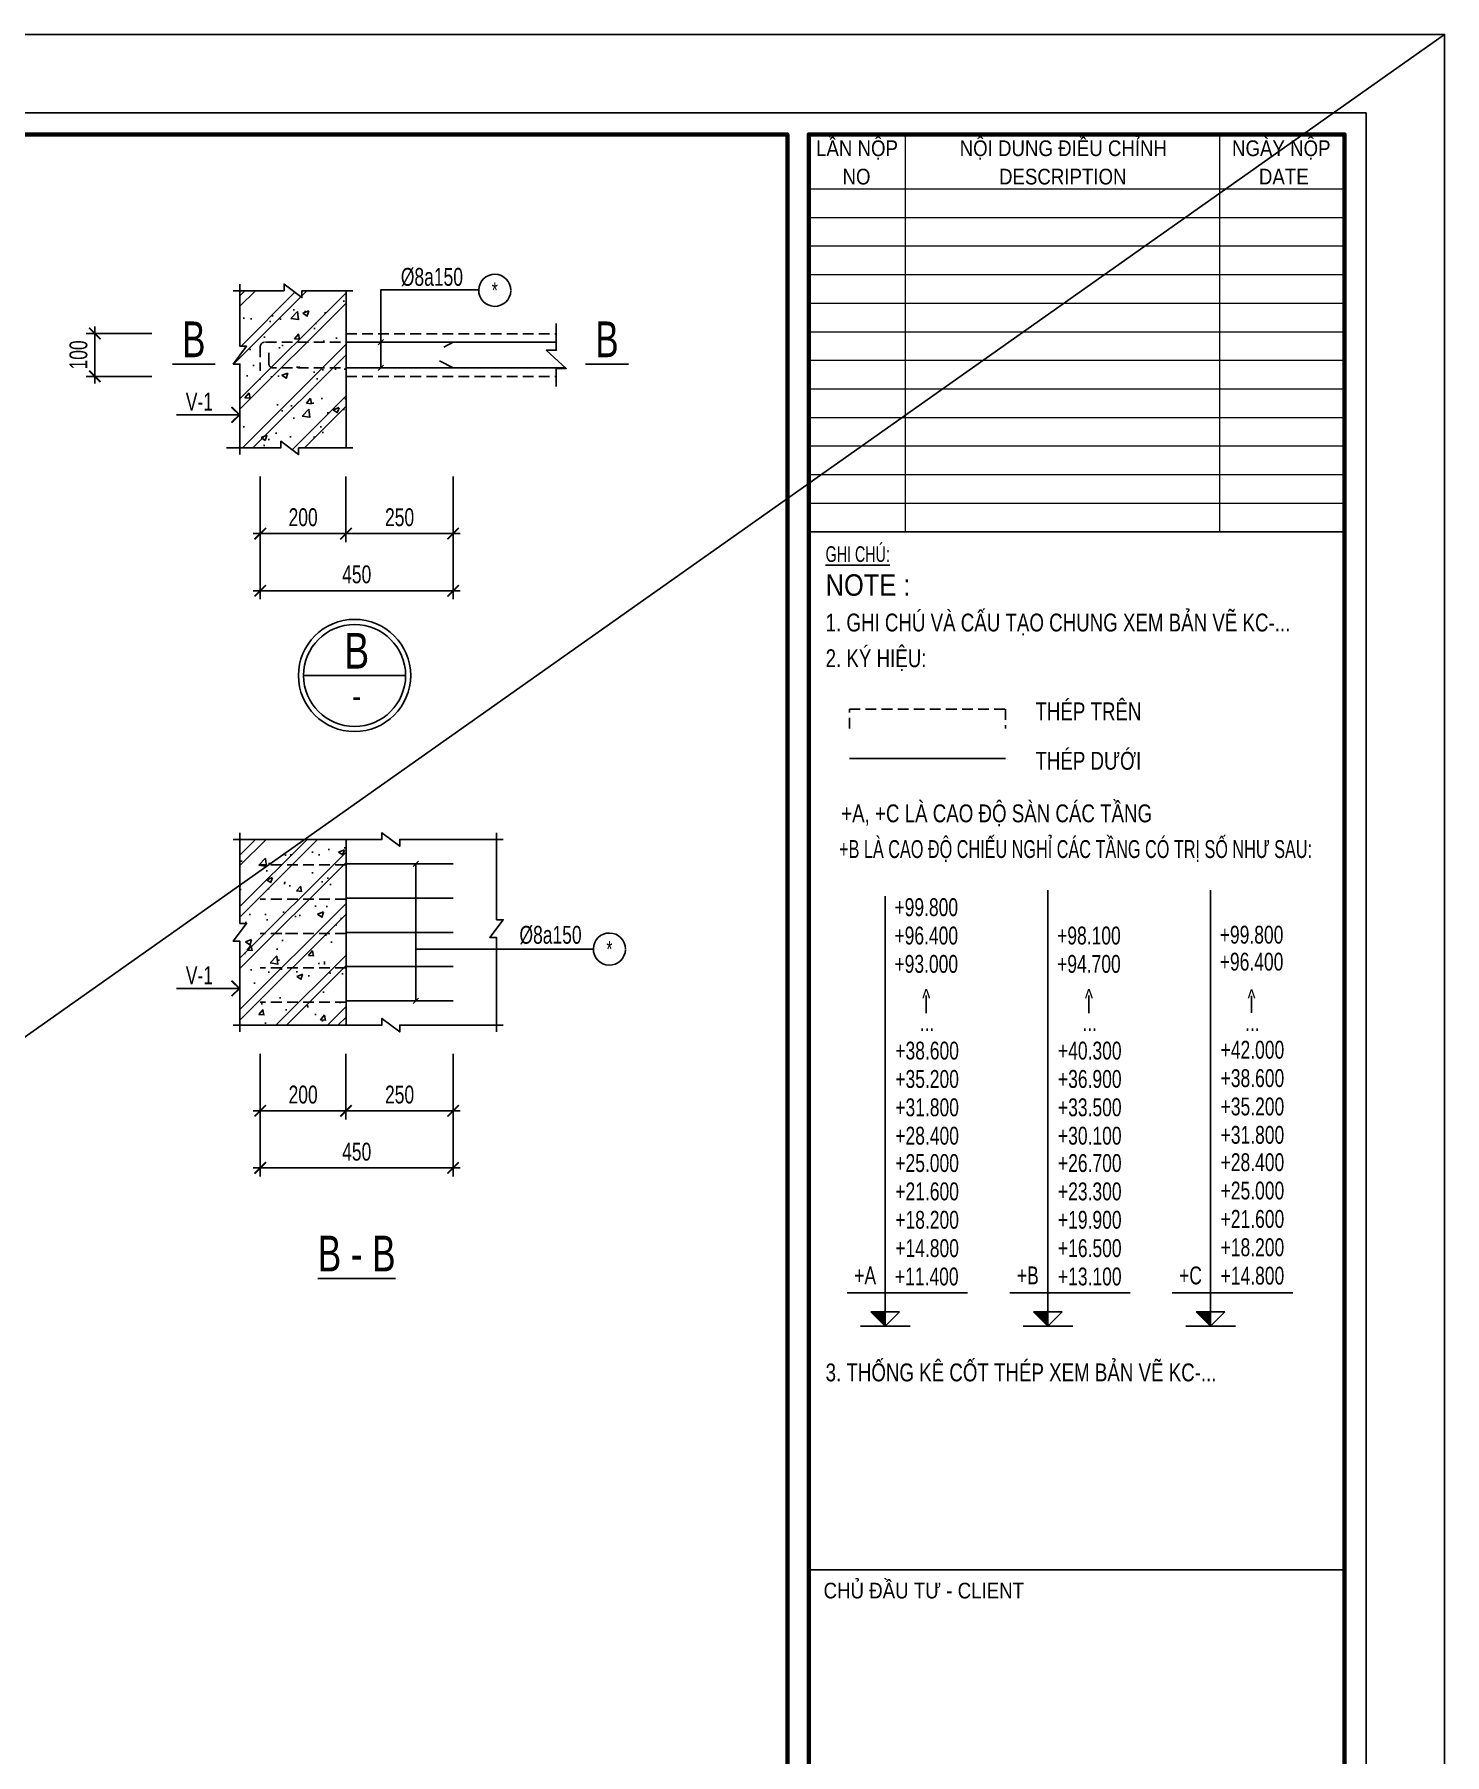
# Model space of a CAD drawing. Header units: millimetres. Extents: x -77370 to 109412, y -14880 to 214694.
# Drawn here: x 32180 to 42050, y 123934 to 135977 of the extents above; entities that cross this region are included whole.
import ezdxf
from ezdxf.enums import TextEntityAlignment as Align

# ---------------------------------------------------------------- set-up
doc = ezdxf.new("R2010")
doc.units = ezdxf.units.MM
doc.header["$LTSCALE"] = 300
doc.header["$MEASUREMENT"] = 0
doc.header["$PDMODE"] = 66
doc.linetypes.add('DASHED2', pattern=[0.375, 0.25, -0.125])
doc.linetypes.add('HIDDEN', pattern=[0.375, 0.25, -0.125])
doc.layers.get('0').update_dxf_attribs({"linetype": 'CONTINUOUS'})
doc.layers.get('DEFPOINTS').update_dxf_attribs({"linetype": 'CONTINUOUS'})
for name, color, linetype in [('CDC -TEXT KHUNG', 7, 'CONTINUOUS'), ('CDC-KHUNGTEN', 7, 'CONTINUOUS'), ('CDC.02.DIM', 1, 'CONTINUOUS'), ('CDC.03.BORDER', 3, 'CONTINUOUS'), ('CDC.05.STEEL', 4, 'CONTINUOUS'), ('CDC.06.TEXT', 2, 'CONTINUOUS'), ('CDC.10.HATCH', 251, 'CONTINUOUS'), ('CDC.11.NOTE', 8, 'CONTINUOUS'), ('CDC.14.STEELNUM', 2, 'CONTINUOUS'), ('KCS_STEEL_BOTTOM', 4, 'CONTINUOUS'), ('KCS_STEEL_TOP', 4, 'HIDDEN')]:
    doc.layers.add(name, color=color, linetype=linetype)
doc.layers.add('KCS_Plotter', color=11, linetype='CONTINUOUS', plot=False)
doc.styles.add('ARIAL', font='arial.ttf', dxfattribs={"width": 0.65})
doc.styles.add('Arial_4', font='arial.ttf', dxfattribs={"width": 0.75, "height": 3})
doc.styles.add('KCS_SMTEXT', font='arial.ttf', dxfattribs={"width": 0.7})
doc.styles.add('KT CDC', font='arial.ttf', dxfattribs={"width": 0.85, "height": 200})
doc.styles.add('SMTEXT', font='arial.ttf', dxfattribs={"width": 0.7})
doc.dimstyles.new('DIM CHI TIET', dxfattribs={"dimscale": 2, "dimtxt": 62.5, "dimasz": 40, "dimexe": 30, "dimexo": 0, "dimgap": 25, "dimtad": 1, "dimdec": 0, "dimlfac": 0.333333, "dimzin": 13, "dimdsep": 46, "dimtxsty": 'KCS_SMTEXT', "dimblk": 'ARCHTICK', "dimcen": 0, "dimdle": 25, "dimclrd": 1, "dimclre": 1, "dimclrt": 2, "dimadec": 0, "dimazin": 0, "dimtfac": 1, "dimtdec": 0, "dimtix": 1, "dimtmove": 2, "dimatfit": 3, "dimfxl": 1, "dimtolj": 1, "dimtzin": 13, "dimarcsym": 0})

# ---------------------------------------------------------------- blocks, each defined once
blk = doc.blocks.new('_ArchTick')
at = {"color": 0, "linetype": 'ByBlock', "const_width": 0.15}
blk.add_lwpolyline([(-0.5, -0.5), (0.5, 0.5)], dxfattribs=at)
blk = doc.blocks.new('*D443')
at = {"layer": 'CDC.02.DIM', "color": 1, "lineweight": -2, "transparency": 16777216}
for p, q in [((34361, 132882), (34361, 132422)), ((35111, 132882), (35111, 132422)), ((34311, 132482), (35161, 132482))]:
    blk.add_line(p, q, dxfattribs=at)
at = {"layer": 'DEFPOINTS', "color": 0, "transparency": 16777216}
for p in [(34361, 132882), (35111, 132882), (35111, 132482)]:
    blk.add_point(p, dxfattribs=at)
at = {"layer": 'CDC.02.DIM', "color": 1, "lineweight": -2, "transparency": 16777216, "xscale": 80, "yscale": 80, "zscale": 80, "rotation": 180}
blk.add_blockref('_ArchTick', (34361, 132482), dxfattribs=at)
at = {"layer": 'CDC.02.DIM', "color": 1, "lineweight": -2, "transparency": 16777216, "xscale": 80, "yscale": 80, "zscale": 80}
blk.add_blockref('_ArchTick', (35111, 132482), dxfattribs=at)
at = {"layer": 'CDC.02.DIM', "color": 2, "lineweight": -2, "transparency": 16777216, "insert": (34736, 132596), "char_height": 125, "attachment_point": 5, "style": 'KCS_SMTEXT'}
blk.add_mtext('\\A1;250', dxfattribs=at)
blk = doc.blocks.new('*D444')
at = {"layer": 'CDC.02.DIM', "color": 1, "lineweight": -2, "transparency": 16777216}
for p, q in [((32603, 133933), (32603, 133533)), ((33003, 133883), (32543, 133883)), ((33003, 133583), (32543, 133583))]:
    blk.add_line(p, q, dxfattribs=at)
at = {"layer": 'DEFPOINTS', "color": 0, "transparency": 16777216}
for p in [(33003, 133883), (32603, 133583), (33003, 133583)]:
    blk.add_point(p, dxfattribs=at)
at = {"layer": 'CDC.02.DIM', "color": 1, "lineweight": -2, "transparency": 16777216, "xscale": 80, "yscale": 80, "zscale": 80}
for p, rotation in [((32603, 133883), 90), ((32603, 133583), 270)]:
    blk.add_blockref('_ArchTick', p, dxfattribs=dict(at, rotation=rotation))
at = {"layer": 'CDC.02.DIM', "color": 2, "lineweight": -2, "transparency": 16777216, "insert": (32489, 133733), "char_height": 125, "attachment_point": 5, "rotation": 90, "style": 'KCS_SMTEXT'}
blk.add_mtext('\\A1;100', dxfattribs=at)
blk = doc.blocks.new('*D445')
at = {"layer": 'CDC.02.DIM', "color": 1, "lineweight": -2, "transparency": 16777216}
for p, q in [((33761, 132882), (33761, 132022)), ((35111, 132882), (35111, 132022)), ((35161, 132082), (33711, 132082))]:
    blk.add_line(p, q, dxfattribs=at)
at = {"layer": 'DEFPOINTS', "color": 0, "transparency": 16777216}
for p in [(33761, 132882), (35111, 132882), (33761, 132082)]:
    blk.add_point(p, dxfattribs=at)
at = {"layer": 'CDC.02.DIM', "color": 1, "lineweight": -2, "transparency": 16777216, "xscale": 80, "yscale": 80, "zscale": 80, "rotation": 180}
blk.add_blockref('_ArchTick', (33761, 132082), dxfattribs=at)
at = {"layer": 'CDC.02.DIM', "color": 1, "lineweight": -2, "transparency": 16777216, "xscale": 80, "yscale": 80, "zscale": 80}
blk.add_blockref('_ArchTick', (35111, 132082), dxfattribs=at)
at = {"layer": 'CDC.02.DIM', "color": 2, "lineweight": -2, "transparency": 16777216, "insert": (34436, 132196), "char_height": 125, "attachment_point": 5, "style": 'KCS_SMTEXT'}
blk.add_mtext('\\A1;450', dxfattribs=at)
blk = doc.blocks.new('*D446')
at = {"layer": 'CDC.02.DIM', "color": 1, "lineweight": -2, "transparency": 16777216}
for p, q in [((33761, 132882), (33761, 132422)), ((34361, 132882), (34361, 132422)), ((34411, 132482), (33711, 132482))]:
    blk.add_line(p, q, dxfattribs=at)
at = {"layer": 'DEFPOINTS', "color": 0, "transparency": 16777216}
for p in [(33761, 132882), (34361, 132882), (33761, 132482)]:
    blk.add_point(p, dxfattribs=at)
at = {"layer": 'CDC.02.DIM', "color": 1, "lineweight": -2, "transparency": 16777216, "xscale": 80, "yscale": 80, "zscale": 80, "rotation": 180}
blk.add_blockref('_ArchTick', (33761, 132482), dxfattribs=at)
at = {"layer": 'CDC.02.DIM', "color": 1, "lineweight": -2, "transparency": 16777216, "xscale": 80, "yscale": 80, "zscale": 80}
blk.add_blockref('_ArchTick', (34361, 132482), dxfattribs=at)
at = {"layer": 'CDC.02.DIM', "color": 2, "lineweight": -2, "transparency": 16777216, "insert": (34061, 132596), "char_height": 125, "attachment_point": 5, "style": 'KCS_SMTEXT'}
blk.add_mtext('\\A1;200', dxfattribs=at)
blk = doc.blocks.new('*D447')
at = {"layer": 'CDC.02.DIM', "color": 1, "lineweight": -2, "transparency": 16777216}
for p, q in [((34361, 128841), (34361, 128381)), ((35111, 128841), (35111, 128381)), ((34311, 128441), (35161, 128441))]:
    blk.add_line(p, q, dxfattribs=at)
at = {"layer": 'DEFPOINTS', "color": 0, "transparency": 16777216}
for p in [(34361, 128841), (35111, 128841), (35111, 128441)]:
    blk.add_point(p, dxfattribs=at)
at = {"layer": 'CDC.02.DIM', "color": 1, "lineweight": -2, "transparency": 16777216, "xscale": 80, "yscale": 80, "zscale": 80, "rotation": 180}
blk.add_blockref('_ArchTick', (34361, 128441), dxfattribs=at)
at = {"layer": 'CDC.02.DIM', "color": 1, "lineweight": -2, "transparency": 16777216, "xscale": 80, "yscale": 80, "zscale": 80}
blk.add_blockref('_ArchTick', (35111, 128441), dxfattribs=at)
at = {"layer": 'CDC.02.DIM', "color": 2, "lineweight": -2, "transparency": 16777216, "insert": (34736, 128554), "char_height": 125, "attachment_point": 5, "style": 'KCS_SMTEXT'}
blk.add_mtext('\\A1;250', dxfattribs=at)
blk = doc.blocks.new('*D448')
at = {"layer": 'CDC.02.DIM', "color": 1, "lineweight": -2, "transparency": 16777216}
for p, q in [((33761, 128841), (33761, 127981)), ((35111, 128841), (35111, 127981)), ((35161, 128041), (33711, 128041))]:
    blk.add_line(p, q, dxfattribs=at)
at = {"layer": 'DEFPOINTS', "color": 0, "transparency": 16777216}
for p in [(33761, 128841), (35111, 128841), (33761, 128041)]:
    blk.add_point(p, dxfattribs=at)
at = {"layer": 'CDC.02.DIM', "color": 1, "lineweight": -2, "transparency": 16777216, "xscale": 80, "yscale": 80, "zscale": 80, "rotation": 180}
blk.add_blockref('_ArchTick', (33761, 128041), dxfattribs=at)
at = {"layer": 'CDC.02.DIM', "color": 1, "lineweight": -2, "transparency": 16777216, "xscale": 80, "yscale": 80, "zscale": 80}
blk.add_blockref('_ArchTick', (35111, 128041), dxfattribs=at)
at = {"layer": 'CDC.02.DIM', "color": 2, "lineweight": -2, "transparency": 16777216, "insert": (34436, 128154), "char_height": 125, "attachment_point": 5, "style": 'KCS_SMTEXT'}
blk.add_mtext('\\A1;450', dxfattribs=at)
blk = doc.blocks.new('*D449')
at = {"layer": 'CDC.02.DIM', "color": 1, "lineweight": -2, "transparency": 16777216}
for p, q in [((33761, 128841), (33761, 128381)), ((34361, 128841), (34361, 128381)), ((34411, 128441), (33711, 128441))]:
    blk.add_line(p, q, dxfattribs=at)
at = {"layer": 'DEFPOINTS', "color": 0, "transparency": 16777216}
for p in [(33761, 128841), (34361, 128841), (33761, 128441)]:
    blk.add_point(p, dxfattribs=at)
at = {"layer": 'CDC.02.DIM', "color": 1, "lineweight": -2, "transparency": 16777216, "xscale": 80, "yscale": 80, "zscale": 80, "rotation": 180}
blk.add_blockref('_ArchTick', (33761, 128441), dxfattribs=at)
at = {"layer": 'CDC.02.DIM', "color": 1, "lineweight": -2, "transparency": 16777216, "xscale": 80, "yscale": 80, "zscale": 80}
blk.add_blockref('_ArchTick', (34361, 128441), dxfattribs=at)
at = {"layer": 'CDC.02.DIM', "color": 2, "lineweight": -2, "transparency": 16777216, "insert": (34061, 128554), "char_height": 125, "attachment_point": 5, "style": 'KCS_SMTEXT'}
blk.add_mtext('\\A1;200', dxfattribs=at)
blk = doc.blocks.new('CDTA1')
at = {"layer": 'CDC-KHUNGTEN', "color": 6, "lineweight": 25}
blk.add_line((0, 90), (-75, 90), dxfattribs=at)
at = {"layer": 'CDC-KHUNGTEN', "color": 6, "style": 'KT CDC', "width": 0.85}
blk.add_text('CHỦ ĐẦU TƯ - CLIENT', height=2.2, dxfattribs=at).set_placement((-72.93, 86))
blk = doc.blocks.new('Khung tên chuẩn')
at = {"layer": 'CDC-KHUNGTEN', "color": 8, "lineweight": 9}
for p, q in [((76550, 58000), (76550, 52433)), ((80950, 58000), (80950, 52433)), ((82700, 57233), (75200, 57233)), ((82700, 56833), (75200, 56833)), ((82700, 56433), (75200, 56433)), ((82700, 56033), (75200, 56033)), ((82700, 55633), (75200, 55633)), ((82700, 55233), (75200, 55233)), ((82700, 54833), (75200, 54833)), ((82700, 54433), (75200, 54433)), ((82700, 54033), (75200, 54033)), ((82700, 53633), (75200, 53633)), ((82700, 53233), (75200, 53233)), ((82700, 52833), (75200, 52833))]:
    blk.add_line(p, q, dxfattribs=at)
at = {"layer": 'CDC-KHUNGTEN', "color": 6, "lineweight": 25}
blk.add_line((82700, 52433), (75200, 52433), dxfattribs=at)
at = {"layer": 'CDC-KHUNGTEN', "color": 8}
blk.add_lwpolyline([(75096, 1100), (83000, 1100), (83000, 58300), (3000, 58300), (3000, 1100), (75096, 1100)], dxfattribs=at)
at = {"layer": 'CDC-KHUNGTEN', "color": 255, "lineweight": 60}
blk.add_lwpolyline([(74900, 1400), (74900, 58000), (3300, 58000), (3300, 1400), (74900, 1400)], close=True, dxfattribs=at)
blk.add_lwpolyline([(75200, 1400), (82700, 1400), (82700, 58000), (75200, 58000), (75200, 1400)], dxfattribs=at)
at = {"layer": 'DEFPOINTS', "color": 1, "ltscale": 0.2}
blk.add_lwpolyline([(0, 0), (0, 59400), (84100, 59400), (84100, 0), (0, 0)], close=True, dxfattribs=at)
at = {"layer": 'CDC-KHUNGTEN', "xscale": 100, "yscale": 100, "zscale": 100}
blk.add_blockref('CDTA1', (82700, 28900), dxfattribs=at)
at = {"layer": 'CDC -TEXT KHUNG', "color": 7, "style": 'KT CDC', "width": 0.85}
for s, p in [('NO', (75672, 57299)), ('DESCRIPTION', (77863, 57299)), ('DATE', (81501, 57299))]:
    blk.add_text(s, height=220, dxfattribs=at).set_placement(p)
at = {"layer": 'CDC -TEXT KHUNG', "char_height": 220, "attachment_point": 2, "line_spacing_factor": 0.941778, "style": 'KT CDC'}
for s, insert, width in [('LẦN NỘP', (75875, 57916), 1464.22), ('NỘI DUNG ĐIỀU CHỈNH', (78763, 57916), 3699.71), ('NGÀY NỘP', (81814, 57916), 1755.59)]:
    blk.add_mtext(s, dxfattribs=dict(at, insert=insert, width=width))
at = {"layer": 'CDC-KHUNGTEN', "color": 7, "style": 'Arial_4', "width": 0.85}
blk.add_text('NOTE :', height=300, dxfattribs=at).set_placement((75436, 51540))
at = {"layer": 'CDC-KHUNGTEN', "color": 6, "insert": (75436, 52233), "char_height": 220, "width": 1881.96, "attachment_point": 1, "style": 'ARIAL'}
blk.add_mtext('{\\LGHI CHÚ:}', dxfattribs=at)

msp = doc.modelspace()

# ---------------------------------------------------------------- hatches: boundary and pattern name
at = {"layer": 'CDC.10.HATCH'}
h = msp.add_hatch(dxfattribs=at)
h.set_pattern_fill('CHAU-01', color=256, scale=60, style=0, pattern_type=2)
h.set_pattern_definition([(50, (-2529735.17, 843026.42), (430.35611, -37.65128), [45, -495]), (355, (-2529735.17, 843026.4), (-83.2508, 451.31528), [36, -396]), (100.4514, (-2529699.3, 843023.3), (347.10563, 413.663725), [38.244114, -420.68527]), (46.1842, (-2529735.17, 843146.4), (640.34463, -99.31141), [67.5, -742.5]), (96.6356, (-2529681.8, 843138.15), (560.79762, 584.47072), [57.36617, -631.0278]), (351.1842, (-2529735.2, 843146.4), (560.79717, 584.47116), [54, -594]), (21, (-2529675.17, 843116.42), (358.14423, -241.571334), [45, -495]), (326, (-2529675.17, 843116.4), (145.9892, 435.09003), [36, -396]), (71.4514, (-2529645.32, 843096.3), (504.13358, 193.5183), [38.244114, -420.68527]), (37.5, (-2529735.17, 843026.42), (7.295913, 199.736312), [0, -391.2, 0, -402, 0, -397.5]), (7.5, (-2529735.17, 843026.42), (157.841722, 236.647027), [0, -229.2, 0, -382.2, 0, -151.5]), (327.5, (-2529868.97, 843026.42), (320.293462, -13.532923), [0, -150, 0, -468, 0, -621]), (317.5, (-2529928.97, 843026.42), (349.911702, 60.06299), [0, -195, 0, -310.8, 0, -441]), (45, (-2529735.17, 843026.42), (-180.31223, 180.31223), []), (45, (-2529735.17, 843099.92), (-180.31223, 180.31223), [])])
h.paths.add_polyline_path([(33927.2, 134181.8), (33618.4, 134181.8), (33618.4, 133794.3), (33665.2, 133794.3), (33571.5, 133669.3), (33618.4, 133669.3), (33618.4, 133082.4), (33903.8, 133082.4), (33903.8, 133129.2), (34028.8, 133035.5), (34028.8, 133082.4), (34361.1, 133082.4), (34361.1, 134181.8), (34052.2, 134181.8), (34052.2, 134134.9), (33927.2, 134228.7)])
h = msp.add_hatch(dxfattribs=at)
h.set_pattern_fill('CHAU-01', color=256, scale=60, style=0, pattern_type=2)
h.set_pattern_definition([(50, (-2533080.66, 839010.46), (430.35611, -37.65128), [45, -495]), (355, (-2533080.66, 839010.46), (-83.2508, 451.31528), [36, -396]), (100.4514, (-2533044.8, 839007.32), (347.10563, 413.663725), [38.244114, -420.68527]), (46.1842, (-2533080.66, 839130.46), (640.34463, -99.31141), [67.5, -742.5]), (96.6356, (-2533027.3, 839122.2), (560.79762, 584.47072), [57.36617, -631.0278]), (351.1842, (-2533080.66, 839130.46), (560.79717, 584.47116), [54, -594]), (21, (-2533020.66, 839100.46), (358.14423, -241.571334), [45, -495]), (326, (-2533020.66, 839100.46), (145.9892, 435.09003), [36, -396]), (71.4514, (-2532990.8, 839080.33), (504.13358, 193.5183), [38.244114, -420.68527]), (37.5, (-2533080.66, 839010.46), (7.295913, 199.736312), [0, -391.2, 0, -402, 0, -397.5]), (7.5, (-2533080.66, 839010.46), (157.841722, 236.647027), [0, -229.2, 0, -382.2, 0, -151.5]), (327.5, (-2533214.46, 839010.46), (320.293462, -13.532923), [0, -150, 0, -468, 0, -621]), (317.5, (-2533274.46, 839010.46), (349.911702, 60.06299), [0, -195, 0, -310.8, 0, -441]), (45, (-2533080.66, 839010.46), (-180.31223, 180.31223), []), (45, (-2533080.66, 839083.96), (-180.31223, 180.31223), [])])
h.paths.add_polyline_path([(34361.1, 130340.6), (33618.4, 130340.6), (33618.4, 129753.1), (33665.2, 129753.1), (33571.5, 129628.1), (33618.4, 129628.1), (33618.4, 129040.6), (34361.1, 129040.6)])

# ---------------------------------------------------------------- linework, layer by layer
at = {"layer": 'CDC.02.DIM', "linetype": 'ByBlock'}
for p, q in [((39273.7, 126932.8), (39273.7, 129984.7)), ((40412.1, 126932.8), (40412.1, 129984.7)), ((38135.3, 126932.8), (38135.3, 129944)), ((38710.1, 127166.4), (37867.7, 127166.4)), ((39848.5, 127166.4), (39006.1, 127166.4)), ((40986.9, 127166.4), (40144.5, 127166.4)), ((38135.3, 126932.8), (38034.6, 127033.5)), ((38236, 127033.5), (38034.6, 127033.5)), ((38135.3, 126932.8), (38236, 127033.5)), ((39374.4, 127033.5), (39173, 127033.5)), ((39273.7, 126932.8), (39173, 127033.5)), ((39273.7, 126932.8), (39374.4, 127033.5)), ((40412.1, 126932.8), (40311.4, 127033.5)), ((40512.9, 127033.5), (40311.4, 127033.5)), ((40412.1, 126932.8), (40512.9, 127033.5)), ((38308.6, 126932.8), (37962, 126932.8)), ((39447.1, 126932.8), (39100.4, 126932.8)), ((40585.5, 126932.8), (40238.8, 126932.8))]:
    msp.add_line(p, q, dxfattribs=at)
at = {"layer": 'CDC.02.DIM'}
for points in [[(38034.6, 127033.5), (38135.3, 126932.8), (38135.3, 127033.5)], [(39173, 127033.5), (39273.7, 126932.8), (39273.7, 127033.5)], [(40311.4, 127033.5), (40412.1, 126932.8), (40412.1, 127033.5)]]:
    msp.add_solid(points, dxfattribs=at)
at = {"layer": 'CDC.03.BORDER', "ltscale": 6}
msp.add_line((34361.1, 134181.8), (34361.1, 133082.4), dxfattribs=at)
at = {"layer": 'CDC.03.BORDER', "linetype": 'DASHED2'}
for p, q in [((34361.1, 133881.8), (35832.8, 133881.8)), ((34361.1, 133581.8), (35832.8, 133581.8))]:
    msp.add_line(p, q, dxfattribs=at)
at = {"layer": 'CDC.03.BORDER'}
msp.add_line((34361.1, 129040.6), (34361.1, 130340.6), dxfattribs=at)
at = {"layer": 'CDC.03.BORDER', "color": 1, "lineweight": -2}
msp.add_lwpolyline([(35832.8, 133952.1), (35832.8, 133765.5), (35762.5, 133765.5), (35903.1, 133638), (35832.8, 133638), (35832.8, 133511.5)], dxfattribs=at)
at = {"layer": 'CDC.05.STEEL', "color": 4}
for p, q in [((35832.8, 133821.8), (34361.1, 133821.8)), ((35899, 133641.8), (34361.1, 133641.8))]:
    msp.add_line(p, q, dxfattribs=at)
at = {"layer": 'CDC.05.STEEL', "color": 4, "linetype": 'DASHED2'}
for p, q in [((34361, 130162.3), (33761.1, 130162.2)), ((34361, 129922.1), (33761.1, 129922.1)), ((34361.1, 129682.2), (33761.1, 129682.1)), ((34361.1, 129442.2), (33761.1, 129442.1)), ((34361.1, 129202.2), (33761.1, 129202.1))]:
    msp.add_line(p, q, dxfattribs=at)
at = {"layer": 'CDC.05.STEEL'}
for p, q in [((34361, 130170.6), (35111.4, 130170.6)), ((34361, 129930.4), (35111.5, 129930.4)), ((34361.1, 129690.4), (35111.5, 129690.4)), ((34361.1, 129450.5), (35111.5, 129450.5)), ((34361.1, 129210.5), (35111.5, 129210.5))]:
    msp.add_line(p, q, dxfattribs=at)
at = {"layer": 'CDC.05.STEEL', "color": 4, "linetype": 'DASHED2'}
for points in [[(34361.1, 133821.8), (35111.1, 133821.8), (33791.1, 133821.8, 0.4142136), (33761.1, 133791.8), (33761.1, 133621.8)], [(35111.1, 133641.8), (33851.1, 133641.8, -0.4142136), (33821.1, 133671.8), (33821.1, 133781.8)]]:
    msp.add_lwpolyline(points, format="xyb", dxfattribs=at)
msp.add_lwpolyline([(35111.1, 133821.8), (35015.4, 133771)], dxfattribs=at)
at = {"layer": 'CDC.05.STEEL', "color": 4}
msp.add_lwpolyline([(34361.1, 133641.8), (35111.1, 133641.8), (35015.4, 133692.5)], dxfattribs=at)
at = {"layer": 'CDC.06.TEXT'}
msp.add_line((34063.9, 131488.9), (34778.2, 131488.9), dxfattribs=at)
at = {"layer": 'CDC.06.TEXT', "color": 1}
msp.add_circle((34421.1, 131488.9), 392.9, dxfattribs=at)
at = {"layer": 'CDC.06.TEXT', "color": 4}
msp.add_circle((34421.1, 131488.9), 357.1, dxfattribs=at)
at = {"layer": 'CDC.11.NOTE', "color": 3}
for p, q in [((34622.7, 133840.2), (34585.6, 133803.1)), ((34622.7, 133660.2), (34585.6, 133623.1))]:
    msp.add_line(p, q, dxfattribs=at)
at = {"layer": 'CDC.11.NOTE'}
for p, q in [((34831.9, 130152.1), (34869, 130189.3)), ((34850.4, 130170.7), (34850.1, 129210.5)), ((34831.8, 129192.2), (34868.9, 129229.3))]:
    msp.add_line(p, q, dxfattribs=at)
at = {"layer": 'CDC.11.NOTE', "elevation": 0}
for points in [[(33618.4, 133035.5), (33618.4, 133669.3), (33571.5, 133669.3), (33665.2, 133794.3), (33618.4, 133794.3), (33618.4, 134228.7)], [(33571.5, 134181.8), (33927.2, 134181.8), (33927.2, 134228.7), (34052.2, 134134.9), (34052.2, 134181.8), (34407.9, 134181.8)], [(33618.4, 133313.8), (33565.3, 133366.9), (33561.8, 133363.3), (33613.4, 133313.8), (33561.8, 133264.3), (33565.3, 133260.8), (33618.4, 133313.8), (33174.1, 133313.8)], [(33571.5, 130340.6), (34612.5, 130340.6), (34612.5, 130387.5), (34737.5, 130293.7), (34737.5, 130340.6), (35461.6, 130340.6)], [(33618.4, 128993.7), (33618.4, 129628.1), (33571.5, 129628.1), (33665.2, 129753.1), (33618.4, 129753.1), (33618.4, 130387.5)], [(35414.7, 130387.5), (35414.7, 129778.3), (35461.6, 129778.3), (35367.9, 129653.3), (35414.7, 129653.3), (35414.7, 128993.7)], [(34850.2, 129573.3), (36092.1, 129573.3)], [(33618.4, 129297.9), (33565.3, 129350.9), (33561.8, 129347.4), (33613.4, 129297.9), (33561.8, 129248.4), (33565.3, 129244.9), (33618.4, 129297.9), (33174.1, 129297.9)], [(33571.5, 129040.6), (34612.5, 129040.6), (34612.5, 129087.5), (34737.5, 128993.7), (34737.5, 129040.6), (35461.6, 129040.6)]]:
    msp.add_lwpolyline(points, dxfattribs=at)
at = {"layer": 'CDC.11.NOTE'}
for points in [[(35289.6, 134187.6), (34604.3, 134187.6), (34604.3, 133641.8)], [(33524.6, 133082.4), (33903.8, 133082.4), (33903.8, 133129.2), (34028.8, 133035.5), (34028.8, 133082.4), (34407.9, 133082.4)]]:
    msp.add_lwpolyline(points, dxfattribs=at)
at = {"layer": 'CDC.14.STEELNUM', "color": 8}
for centre in [(35402.1, 134185.4), (36204.6, 129573.3)]:
    msp.add_arc(centre, 112.5, 0, 357.70756, dxfattribs=at)
at = {"layer": 'KCS_Plotter'}
msp.add_line((0, 106277), (42050, 135977), dxfattribs=at)
at = {"layer": 'KCS_STEEL_BOTTOM', "color": 4}
msp.add_lwpolyline([(37885.1, 130907.1), (38977.4, 130907.1)], dxfattribs=at)
at = {"layer": 'KCS_STEEL_TOP', "color": 4}
msp.add_lwpolyline([(37885.1, 131117.1), (37885.1, 131252.6), (38977.4, 131252.6), (38977.4, 131117.1)], dxfattribs=at)

# ---------------------------------------------------------------- block references
at = {"xscale": 0.5000000002619345, "yscale": 0.5000000002619345, "zscale": 0.5000000002619345}
msp.add_blockref('Khung tên chuẩn', (0, 106277), dxfattribs=at)

# ---------------------------------------------------------------- texts
at = {"layer": 'CDC.06.TEXT', "style": 'KCS_SMTEXT', "width": 0.7}
for s, height, p in [('%%C8a150', 125, (34962.3, 134279.7)), ('V-1', 125, (33334.9, 133405.9)), ('+99.800', 125, (38422.3, 129866.7)), ('+96.400', 125, (38422.3, 129668.1)), ('+98.100', 125, (39560.7, 129668.1)), ('+99.800', 125, (40699.1, 129674.1)), ('+93.000', 125, (38422.3, 129469.6)), ('+94.700', 125, (39560.7, 129469.6)), ('+96.400', 125, (40699.1, 129485.3)), ('V-1', 125, (33334.9, 129389.9)), ('^ ', 125, (38422.3, 129230.9)), ('I', 125, (38422.3, 129186.3)), ('^ ', 125, (39560.7, 129230.9)), ('I', 125, (39560.7, 129186.3)), ('^ ', 119.32, (40699.1, 129230.9)), ('I', 119.3, (40699.1, 129186.3)), ('...', 125, (38428.3, 129061.1)), ('...', 125, (39566.7, 129061.1)), ('...', 125, (40705.1, 129061.1)), ('+38.600', 125, (38428.3, 128862.6)), ('+40.300', 125, (39566.7, 128862.6)), ('+42.000', 125, (40705.1, 128868.5)), ('+35.200', 125, (38428.3, 128664)), ('+36.900', 125, (39566.7, 128664)), ('+38.600', 125, (40705.1, 128670)), ('+31.800', 125, (38428.3, 128465.5)), ('+33.500', 125, (39566.7, 128465.5)), ('+35.200', 125, (40705.1, 128471.4)), ('+28.400', 125, (38428.3, 128266.9)), ('+30.100', 125, (39566.7, 128266.9)), ('+31.800', 125, (40705.1, 128272.8)), ('+28.400', 125, (40705.1, 128081.3)), ('+25.000', 125, (38428.3, 128075.3)), ('+26.700', 125, (39566.7, 128075.3)), ('+21.600', 125, (38428.3, 127876.8)), ('+23.300', 125, (39566.7, 127876.8)), ('+25.000', 125, (40705.1, 127882.8)), ('+18.200', 125, (38428.3, 127678.2)), ('+19.900', 125, (39566.7, 127678.2)), ('+21.600', 125, (40705.1, 127684.2)), ('+14.800', 125, (38428.3, 127479.7)), ('+16.500', 125, (39566.7, 127479.7)), ('+18.200', 125, (40705.1, 127485.7)), ('+A', 125, (37994.8, 127288.5)), ('  +11.400', 125, (38391.9, 127281.2)), ('+B', 125, (39133.2, 127288.5)), ('+13.100', 125, (39566.7, 127281.2)), ('+C', 125, (40271.7, 127288.5)), ('+14.800', 125, (40705.1, 127287.1))]:
    msp.add_text(s, height=height, dxfattribs=at).set_placement(p, align=Align.MIDDLE)
at = {"layer": 'CDC.06.TEXT', "color": 4, "style": 'ARIAL', "width": 0.7}
for p in [(33295.7, 133842.2), (36187.7, 133842.2)]:
    msp.add_text('%%U B ', height=250, dxfattribs=at).set_placement(p, align=Align.MIDDLE)
at = {"layer": 'CDC.06.TEXT', "style": 'KCS_SMTEXT'}
for s, width, p in [('1. GHI CHÚ VÀ CẤU TẠO CHUNG XEM BẢN VẼ KC-...', 0.75, (37717.9, 131922)), ('2. KÝ HIỆU:', 0.75, (37717.9, 131672)), ('THÉP TRÊN', 0.75, (39186.4, 131299.7)), ('THÉP DƯỚI', 0.75, (39186.4, 130954.2)), ('   +A, +C LÀ CAO ĐỘ SÀN CÁC TẦNG', 0.75, (37717.9, 130586)), ('   +B LÀ CAO ĐỘ CHIẾU NGHỈ CÁC TẦNG CÓ TRỊ SỐ NHƯ SAU:', 0.65, (37717.9, 130336)), ('3. THỐNG KÊ CỐT THÉP XEM BẢN VẼ KC-...', 0.75, (37717.9, 126672))]:
    msp.add_text(s, height=125, dxfattribs=dict(at, width=width)).set_placement(p, align=Align.TOP_LEFT)
at = {"layer": 'CDC.06.TEXT', "style": 'SMTEXT', "width": 0.75}
for s, height, p in [('B', 250, (34435.9, 131662)), ('-', 178.6, (34435.9, 131347.1))]:
    msp.add_text(s, height=height, dxfattribs=at).set_placement(p, align=Align.MIDDLE_CENTER)
at = {"layer": 'CDC.06.TEXT', "color": 2, "linetype": 'ByBlock', "style": 'KCS_SMTEXT', "width": 0.7}
msp.add_text('%%C8a150', height=125, dxfattribs=at).set_placement((35792.7, 129673.4), align=Align.MIDDLE)
at = {"layer": 'CDC.06.TEXT', "color": 4, "linetype": 'ByBlock', "style": 'KCS_SMTEXT', "width": 0.7}
msp.add_text('%%UB - B', height=250, dxfattribs=at).set_placement((34436.1, 127441.6), align=Align.MIDDLE)
at = {"layer": 'CDC.14.STEELNUM', "linetype": 'ByBlock', "style": 'KCS_SMTEXT', "width": 0.7}
for p in [(35402.1, 134185.4), (36204.6, 129573.3)]:
    msp.add_text('*', height=112.5, dxfattribs=at).set_placement(p, align=Align.MIDDLE)

# ---------------------------------------------------------------- dimensions: what is measured, and where the dimension line sits
at = {"layer": 'CDC.02.DIM', "lineweight": -2}
for base, p1, p2, angle, picture, middle in [((32603.2, 133583.1), (33003.2, 133883.1), (33003.2, 133583.1), 90, '*D444', (32489.4, 133733.1)), ((33761.1, 132082.4), (35111.1, 132882.4), (33761.1, 132882.4), 180, '*D445', (34436.1, 132196.2)), ((33761.1, 132482.4), (34361.1, 132882.4), (33761.1, 132882.4), 180, '*D446', (34061.1, 132596.2)), ((33761.1, 128040.6), (35111.1, 128840.6), (33761.1, 128840.6), 180, '*D448', (34436.1, 128154.4)), ((33761.1, 128440.6), (34361.1, 128840.6), (33761.1, 128840.6), 180, '*D449', (34061.1, 128554.4))]:
    dim = msp.add_linear_dim(base=base, p1=p1, p2=p2, angle=angle, dimstyle='DIM CHI TIET', dxfattribs=at)
    dim.commit()
    dim.dimension.update_dxf_attribs({"geometry": picture, "text_midpoint": middle})
for base, p1, p2, picture, middle in [((35111.1, 132482.4), (34361.1, 132882.4), (35111.1, 132882.4), '*D443', (34736.1, 132596.2)), ((35111.1, 128440.6), (34361.1, 128840.6), (35111.1, 128840.6), '*D447', (34736.1, 128554.4))]:
    dim = msp.add_linear_dim(base=base, p1=p1, p2=p2, dimstyle='DIM CHI TIET', dxfattribs=at)
    dim.commit()
    dim.dimension.update_dxf_attribs({"geometry": picture, "text_midpoint": middle})

doc.saveas('drawing.dxf')
